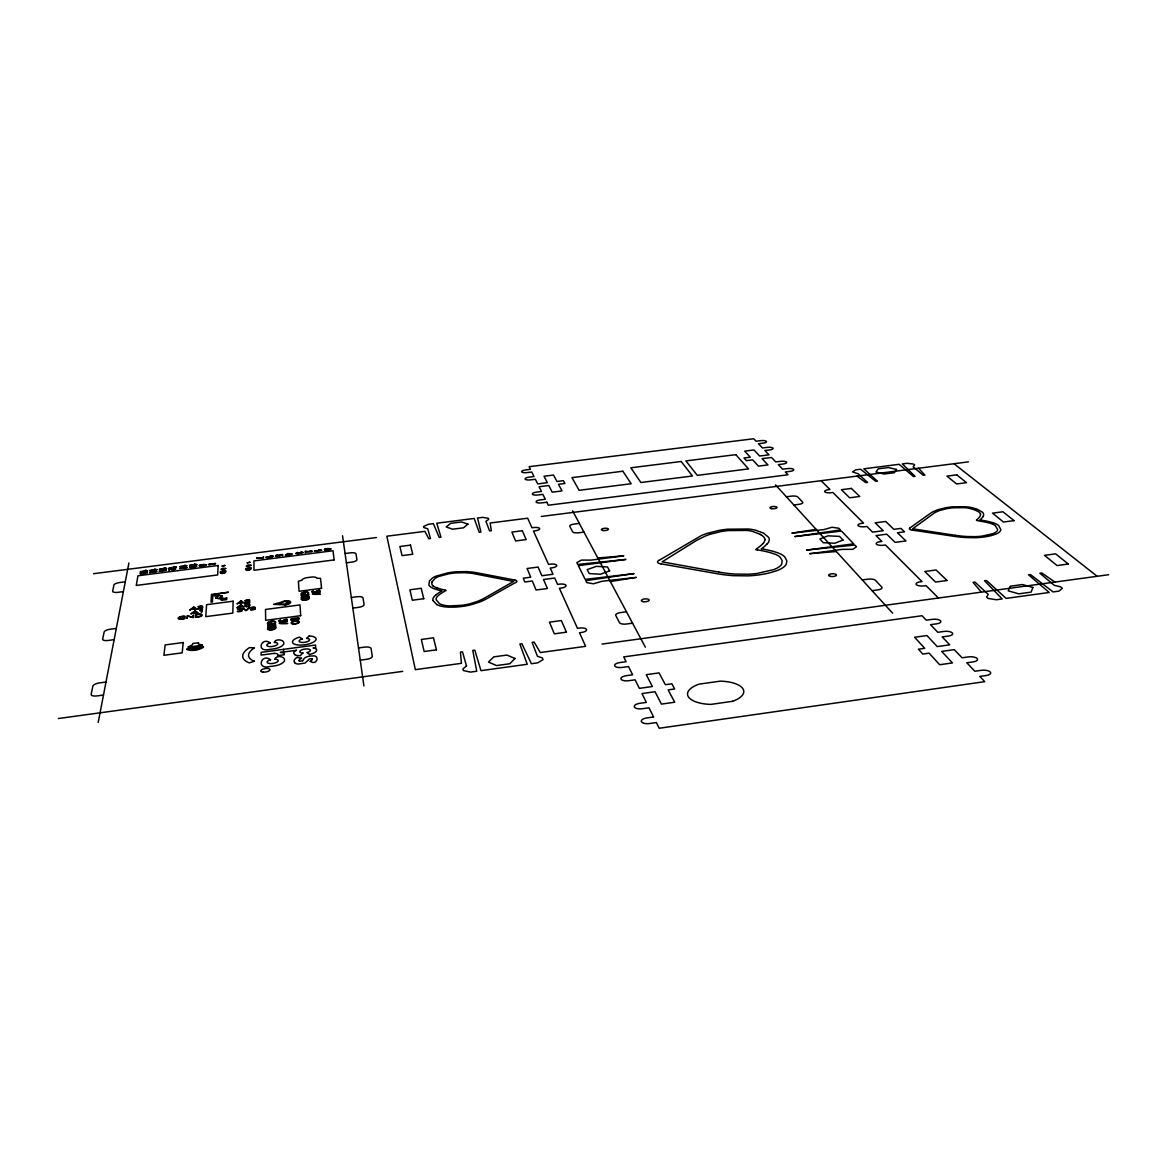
<?xml version="1.0" encoding="UTF-8"?>
<svg xmlns="http://www.w3.org/2000/svg" width="1167" height="1167" viewBox="0 0 1167 1167"><rect width="100%" height="100%" fill="white"/><g stroke="black" fill="none" stroke-linecap="round" stroke-linejoin="round"><path stroke-width="1.5" d="M196.683 566.141C188.354 564.186 187.362 570.211 196.596 566.345M226.631 599.502L226.704 597.869M198.521 642.915L198.434 644.024L202.431 645.015M166.385 569.963L164.722 569.525M241.161 609.349C237.047 610.297 245.624 610.866 237.295 611.42A2.582 0.875 -8.6 0 0 239.22 611.639A2.509 0.861 -8.6 0 0 242.284 610.37M192.482 617.328L193.459 614.921L193.226 617.62L187.96 616.016L186.924 618.452L187.187 615.753L192.453 617.328M266.207 557.184L273.384 556.119L271.707 557.155M169.886 569.16L168.879 570.415L169.069 568.883M201.658 606.694L199.528 607.365M98.203 722.461L128.91 562.975M189.535 648.4L190.994 648.093A9.949 3.501 -9.3 0 0 191.432 648.327L191.49 648.356A4.566 1.605 -9.4 0 0 198.798 647.379L198.959 647.262A12.633 4.435 -9.4 0 0 199.338 646.97L200.768 646.81M144.095 572.939L140.857 573.493M254.931 607.613L253.618 608.284L255.165 608.678M241.919 609.262L240.592 609.991L242.123 610.385M246.616 568.562L251.313 568.125A2.465 0.788 -8.2 0 0 249.753 567.585L245.683 568.65L250.074 569.219L248.863 569.788A3.749 1.196 -8.2 0 1 248.279 569.875L245.814 569.759L247.098 570.211A3.589 1.152 -8.2 0 0 249.971 569.817L250.978 568.985L248.411 568.796A16.571 5.281 -8.2 0 1 247.579 568.825A2.334 0.744 -8.2 0 1 247.112 568.825L246.704 568.737M312.202 591.698L312.523 591.319A2.524 0.861 -7.8 0 1 313.485 590.896C311.297 594.805 319.393 589.116 319.831 590.269L319.948 591.567L319.175 590.604L316.855 590.881M432.053 581.866L435.101 578.307A18.088 6.214 -6.3 0 1 438.865 576.454L448.58 573.843A24.463 8.417 -6.2 0 1 455.568 572.909L464.16 572.705A41.356 14.354 -6.3 0 1 472.489 573.42L513.597 581.443L485.151 597.723A50.998 17.768 -6.4 0 1 476.69 601.661L469.615 603.864A25.951 9.146 -6.2 0 1 462.074 605.294L449.835 605.936A19.839 7.002 -6.3 0 1 442.847 604.987A20.627 7.279 -6.3 0 1 439.492 603.704L436.093 599.707A23.573 8.315 -6.2 0 1 437.26 596.541L439.055 594.893A58.963 20.977 -5.9 0 1 445.254 590.867L446.115 590.444L445.269 590.152M202.431 606.548L201.074 607.278L202.562 607.657M221.292 571.83L226.004 571.392A2.48 0.788 -8.5 0 0 224.458 570.838L222.999 570.955M279.219 620.815L279.292 620.669A2.246 0.788 -8.3 0 1 279.569 620.406A2.64 0.919 -8.3 0 1 280.605 619.954C278.111 624.199 286.98 617.985 287.184 619.298L287.257 620.713L286.498 619.648L284.077 619.954M279.642 555.507L276.448 556.003M202.445 645.147L188.193 647.131M192.365 647.554L196.289 647.116A6.083 2.144 -9.4 0 0 196.567 646.926L198.011 646.751M186.72 649.173L188.179 648.896M188.12 646.985L192.409 644.826L192.861 643.44L198.492 642.827M195.939 566.287L194.597 566.841A8.169 2.553 -8.7 0 1 191.125 567.264L190.206 567.133M211.898 564.215L209.17 564.668M976.414 520.088L977.275 520.686A58.292 19.314 -0.8 0 1 987.034 522.48L990.491 523.37A23.252 7.586 -0.6 0 1 995.32 525.631L997.683 529.599A20.335 6.637 -0.6 0 1 996.72 531.393A19.562 6.389 -0.5 0 1 992.592 533.757M202.387 565.222L205.538 564.784M330.188 549.059L328.992 549.526A8.009 2.538 -7.4 0 1 325.578 549.934L324.586 549.803M162.607 570.648L159.923 571.086M324.514 549.569L325.87 549.059A7.79 2.494 -7.4 0 1 329.298 548.665L330.159 548.826M190.148 566.914L191.592 566.36A7.965 2.509 -8.7 0 1 195.079 565.951L195.896 566.097M205.494 565.076L202.475 565.499M270.044 556.863L267.024 557.228M166.254 570.225L159.077 571.144L161.148 569.948M175.356 569L171.666 569.131M299.219 553.07L302.851 552.618M248.877 600.626L248.104 601.122M756.347 548.986L755.749 549.628L757.295 549.876M330.83 549.132C324.47 552.575 320.341 547.381 330.947 548.84M140.813 573.157L142.17 572.661M311.589 551.553L308.059 551.641M159.864 570.707L161.236 570.211M276.404 555.652L277.629 555.2M272.567 556.571L271.736 556.863M302.997 652.98L300.152 655.737A10.663 3.909 -8.3 0 1 294.609 654.629M306.542 638.48L309.24 635.898M302.53 660.799L299.671 661.251A4.026 1.488 -8.3 0 1 299.146 660.624M274.901 659.267C275.937 654.629 286.367 656.321 284.31 661.266C280.941 665.35 275.062 665.919 270.146 666.459C255.383 670.223 261.466 652.601 270.642 659.822M274.303 642.492C275.339 638.101 285.579 639.531 283.625 644.374C280.299 648.298 274.581 648.823 269.781 649.363C255.369 652.966 261.35 636.103 270.365 642.988M212.773 563.836L214.743 563.53M296.535 553.056L297.789 552.618M214.786 563.88L208.324 564.595L215.574 563.457L213.911 564.507M203.466 647.072L203.175 647.335A8.957 3.151 -9.4 0 1 201.103 648.546L198.828 649.377A8.913 3.136 -9.4 0 1 195.633 650.107L194.276 650.296M165.524 570.284L163.555 570.575M436.225 594.63L434.649 596.031A27.395 9.657 -6.2 0 0 432.972 600.524M302.063 552.706L300.109 552.925M209.243 564.215L211.869 563.909M910.041 527.878L930.799 513.028A45.673 14.69 -0.7 0 1 937.801 509.76L945.562 507.776A26.958 8.621 -0.8 0 1 952.87 506.828L966.276 506.799A20.598 6.579 -0.8 0 1 971.032 507.441L977.1 509.133L982.395 512.167A22.756 7.279 -0.8 0 1 983.518 513.888A29.073 9.307 -0.9 0 1 982.993 516.675M267.097 556.863L270.058 556.528M199.922 565.412L200.928 565.076M202.095 647.043L203.51 646.883M279.496 604.564L273.545 604.36L279.424 602.697A3.268 1.109 -8.2 0 0 280.62 602.405A7.323 2.48 -8.2 0 0 281.685 602.041A16.207 5.47 -8.2 0 0 282.633 601.632L283.289 601.37A4.216 1.444 -8.1 0 1 284.777 600.976L285.609 600.845A4.464 1.517 -8.1 0 1 287.666 600.742A4.858 1.648 -8.1 0 1 289.27 600.99A6.448 2.203 -8.1 0 1 289.416 603.689A4.858 1.663 -8.1 0 1 287.593 604.418A4.478 1.532 -8.1 0 1 286.061 604.754M658.99 560.408L701.425 535.522A58.175 19.635 -3 0 1 707.377 533.304L719.12 530.372A38.117 12.779 -3.1 0 1 727.581 529.205L748.485 529.016A29.19 9.73 -3.1 0 1 754.816 529.978L763.568 533.086L768.732 537.462A31.888 10.678 -3.1 0 1 769.272 539.679A41.253 13.814 -3.2 0 1 767.23 543.866M515.61 582.479L487.718 598.19A54.207 18.891 -6.4 0 1 478.718 602.376L470.87 604.812A29.758 10.474 -6.2 0 1 459.448 606.767L457.945 606.898A32.982 11.597 -6.2 0 1 454.036 607.146L448.58 607.146A22.859 8.067 -6.3 0 1 442.147 606.402A24.026 8.475 -6.3 0 1 440.557 606.023A23.748 8.388 -6.3 0 1 436.721 604.564M215.691 597.854L218.331 596.629L213.838 595.666L215.997 594.674L222.314 596.031M222.314 596.206L219.702 597.416L224.735 598.496L226.646 597.796M248.644 601.209L245.77 602.551C258.738 600.465 237.105 605.41 248.06 601.136M285.477 603.499L286.498 603.12A2.859 0.977 -8.1 0 0 286.776 602.668L287.315 602.493M199.805 565.076L199.076 565.557A2.772 0.875 -8.6 0 0 199.061 565.805L200.257 566.199A3.428 1.079 -8.6 0 0 200.855 566.199L202.168 566.097A11.262 3.53 -8.6 0 0 203.131 565.98L204.444 565.762A2.422 0.759 -8.6 0 0 206.355 564.638M226.471 599.634L221.219 600.305L222.591 599.488L215.705 598.015M307.767 594.893C287.257 601.02 323.201 594.28 302.501 597.168C322.851 591.013 287.053 597.81 307.767 594.893M246.281 604.083L247.141 603.864A2.699 0.904 -8.5 0 1 247.827 603.777L248.673 603.777A2.611 0.89 -8.5 0 1 249.432 603.995A4.522 1.532 -8.5 0 1 249.84 604.375A8.592 2.903 -8.6 0 1 249.811 605.454A4.376 1.488 -8.5 0 1 249.359 605.936M992.592 533.757L982.41 536.061A25.601 8.344 -0.6 0 1 974.839 536.66L966.67 536.514A50.225 16.178 -0.6 0 1 955.219 535.303M200.213 565.266L200.87 564.813M246.806 606.373L248.294 606.125A2.188 0.744 -8.5 0 0 248.819 605.79A4.537 1.532 -8.6 0 0 249.096 605.381M248.396 606.388L248.659 606.3A2.567 0.875 -8.5 0 0 249.344 605.936M710.134 534.267L720.666 531.627A34.091 11.422 -3.1 0 1 728.237 530.577L746.72 530.416A25.163 8.388 -3.1 0 1 752.19 531.262L760.636 534.486M248.017 606.227L247.637 606.548A2.801 0.948 -8.5 0 1 247.112 606.621L246.383 606.621M298.81 553.639L295.776 553.479L297.643 552.37M298.489 553.435L296.564 553.421M197.748 608.678L201.789 607.832L199.513 607.599M610.341 581.531L636.263 577.402L602.128 581.239L593.39 583.777L586.768 582.596L585.805 580.67L634.075 573.595L585.178 579.401L578.351 565.674L625.906 559.416L577.738 564.449L576.834 562.625L581.399 560.102L591.115 560.116L623.834 555.828L597.767 557.957M816.098 529.337L791.868 533.144L824.194 529.541L831.954 527.265L838.825 528.257L840.444 529.949L794.844 536.572L841.524 531.087L853.661 543.837L806.557 550.08L854.784 545.033L856.49 546.812L852.741 549.336L842.516 549.351L809.708 553.698L836.345 551.524M58.35 718.536L402.717 671.375M602.041 644.082L1108.65 574.718M103.484 695.036L97.065 695.911A6.521 2.363 -10.8 0 1 91.157 694.307L92.849 686.138A6.448 2.305 -10.7 0 1 99.676 682.87L105.993 682.024M360.253 660.172L366.453 659.326A6.243 2.334 -7.6 0 0 372.288 656.175L371.077 648.546A6.171 2.29 -7.6 0 0 364.615 647.116L358.517 647.933M632.558 623.193L626.562 624.009A6.098 2.276 -4.3 0 1 619.458 622.653L615.768 615.49A6.039 2.232 -4.3 0 1 620.567 612.573L626.46 611.771M872.07 590.677L877.861 589.889A6.068 2.174 -1.3 0 0 881.756 587.074L875.527 580.378A6.01 2.13 -1.4 0 0 867.985 579.168L862.282 579.941M296.491 650.282L280.386 652.441A7.483 2.742 -8.6 0 1 283.377 653.009A6.491 2.378 -8.6 0 1 284.369 654.176M114.147 639.676L108.181 640.464A6.054 2.042 -10.1 0 1 102.652 639.108L104.126 632.047A5.981 1.998 -10 0 1 110.442 629.188L116.306 628.415M352.842 608.095L358.619 607.336A5.806 2.028 -7.4 0 0 364.075 604.564L363.01 597.956A5.747 1.984 -7.4 0 0 357.014 596.745L351.325 597.504M268.264 624.068L271.809 623.601L271.78 622.667L268.716 623.732A4.143 1.444 -8.4 0 1 268.264 622.974M197.836 614.586L196.275 614.79L196.1 617.007L197.559 616.818A3.457 1.167 -9.1 0 0 201.38 615.388M252.057 608.372L254.187 607.613L250.555 607.774M252.057 608.605L254.391 608.882L250.351 609.699A2.567 0.875 -8.5 0 0 252.291 609.918A2.509 0.861 -8.5 0 0 255.325 608.649M125.277 581.808L119.793 582.508A5.587 1.75 -9.5 0 0 113.928 585.046L112.645 591.202A5.631 1.794 -9.6 0 0 117.823 592.355L123.396 591.625M345.067 553.537L350.392 552.852A5.383 1.736 -7.2 0 1 355.993 553.887L356.912 559.664A5.427 1.765 -7.2 0 1 351.792 562.115L346.395 562.815M579.328 523.414L574.164 524.071A5.266 1.707 -4.8 0 0 569.832 526.361L572.647 531.802A5.31 1.736 -4.8 0 0 578.73 532.779L583.981 532.108M786.383 496.777L791.416 496.135A5.222 1.634 -2.6 0 1 797.834 497.011L802.604 502.116A5.281 1.663 -2.5 0 1 798.957 504.334L793.881 504.99M93.535 573.697L376.445 537.535M541.255 516.47L968.42 461.869M145.087 570.444L145.933 570.327M154.482 569.233L155.328 569.131A4.478 1.4 -9 0 0 156.991 569.598M164.051 568.008L164.897 567.906M173.81 566.754L174.656 566.651M184.546 565.382L185.393 565.28A4.464 1.4 -8.7 0 0 187.085 565.732L179.922 566.826M194.262 564.142L195.108 564.04A4.449 1.4 -8.6 0 0 196.8 564.492M140.434 571.597L146.05 570.882A5.602 1.736 -9.1 0 1 145.262 570.561M149.843 570.4L155.459 569.686A5.602 1.736 -9 0 1 154.642 569.336M159.427 569.175L165.028 568.46A5.587 1.736 -8.9 0 1 164.211 568.11M169.2 567.921L174.787 567.206A5.572 1.736 -8.8 0 1 173.971 566.856M179.966 566.535L185.538 565.82A5.572 1.736 -8.7 0 1 184.707 565.484M189.681 565.295L195.254 564.58A5.558 1.736 -8.6 0 1 194.422 564.245M140.39 571.888L147.596 570.969M149.799 570.678L157.005 569.759M159.383 569.452L166.575 568.533M169.157 568.198L176.334 567.279M189.652 565.572L196.815 564.653M184.357 567.177L185.203 567.074A4.464 1.4 -8.7 0 0 186.895 567.541M318.912 549.876L319.743 549.774A4.376 1.386 -7.4 0 0 321.552 550.211M179.762 568.344L185.349 567.614A5.587 1.75 -8.7 0 1 184.517 567.279M314.507 550.999L320.006 550.299A5.47 1.736 -7.4 0 1 319.014 549.92M179.718 568.621L186.91 567.702M314.536 551.276L321.596 550.372M310.189 551.072L311.589 551.189M174.014 568.577L175.356 568.679M213.692 564.259L212.875 564.215M277.658 655.548L284.223 654.789M310.291 550.78L312.391 551.378L306.775 551.743A3.253 1.036 -7.6 0 0 306.162 551.641L305.389 552.866L305.273 551.393M174.175 568.271C179.295 568.84 171.155 570.809 170.484 569.263M299.16 552.72L299.934 552.647M162.592 570.327L163.365 570.255M300.94 552.239L302.063 552.327M164.445 569.832L165.495 569.904M301.042 551.962L302.924 552.385M279.03 554.792L282.677 554.558L282.72 555.652L281.83 554.894M143.643 572.238L147.29 572.005L147.115 573.128L144.518 572.457M245.158 600.845L248.921 600.29M285.565 603.689L286.732 603.397A2.422 0.817 -8.1 0 0 287.315 602.989A3.632 1.24 -8.1 0 0 287.476 602.58M465.239 571.611L455.641 571.83A27.352 9.424 -6.2 0 0 447.851 572.88L435.86 576.235A20.918 7.177 -6.3 0 0 432.49 577.971L429.427 580.962L428.916 584.9A23.107 7.95 -6.3 0 0 430.302 586.665A29.511 10.153 -6.2 0 0 434.649 588.912A64.885 22.115 -5.9 0 0 441.885 590.925A64.127 22.829 -5.9 0 0 436.268 594.645M198.084 606.767L201.628 606.461M237.528 609.495L241.117 609.189M191.14 650.413L188.952 650.165A8.957 3.151 -9.4 0 1 187.026 649.494L186.764 649.304M220.986 572.384L224.72 572.486L223.495 573.055A3.764 1.196 -8.5 0 1 222.912 573.143L220.446 573.026L221.715 573.478A3.603 1.152 -8.5 0 0 224.604 573.085L225.669 572.282L223.087 572.049A16.63 5.281 -8.4 0 1 222.255 572.093A2.349 0.744 -8.5 0 1 221.774 572.078L221.351 571.976M955.204 535.317L912.638 528.797L934.49 512.882A40.743 13.1 -0.7 0 1 940.033 510.402L946.962 508.608A24.099 7.717 -0.8 0 1 953.512 507.776L964.234 507.66A17.826 5.689 -0.8 0 1 969.441 508.301L976.21 510.446M912.39 530.11L953.804 536.28A53.405 17.199 -0.6 0 0 965.999 537.564L975.072 537.71A29.35 9.569 -0.6 0 0 986.261 536.63L987.574 536.397A32.53 10.591 -0.6 0 0 990.871 535.682L995.043 534.428A22.538 7.352 -0.5 0 0 999.025 532.371A23.69 7.731 -0.6 0 0 999.769 531.7A23.428 7.644 -0.6 0 0 1000.863 529.643L998.689 525.573A27.016 8.811 -0.6 0 0 991.848 522.364L988.916 521.62A63.397 21.035 -0.8 0 0 979.93 519.913A64.054 20.51 -1.2 0 0 982.906 516.675M248.308 604.039L246.733 604.214A2.232 0.759 -8.5 0 0 246.12 604.594A4.464 1.503 -8.5 0 0 245.843 605.002M718.857 572.107L662.127 561.852L696.947 540.19L705.495 535.974A52.953 17.87 -3 0 1 710.134 534.267M661.076 563.836L716.392 573.581A76.059 25.805 -2.8 0 0 733.066 575.667L748.047 575.871A41.735 14.398 -2.9 0 0 760.403 574.675L764.4 574.004A46.52 16.017 -2.9 0 0 769.418 572.924L777.091 570.59A32.02 11.086 -2.8 0 0 782.605 567.848A33.945 11.743 -2.8 0 0 783.976 566.826A33.245 11.51 -2.8 0 0 786.266 564.157L786.821 560.773L784.764 556.878A38.409 13.275 -2.9 0 0 778.199 552.925L773.254 551.364M283.479 604.243L284.194 604.346A2.961 1.007 -8.1 0 0 285.215 604.346A3.122 1.065 -8.1 0 0 287.082 604.025A3.457 1.182 -8.1 0 0 288.38 603.47M283.245 604.2C278.184 604.302 280.488 602.799 284.077 601.691A2.961 1.007 -8.1 0 1 285.346 601.37A3.107 1.065 -8.1 0 1 287.126 601.268A3.457 1.182 -8.1 0 1 288.278 601.472A5.062 1.721 -8.1 0 1 288.395 603.47M514.603 580.014L475.961 572.618A46.359 16.105 -6.3 0 0 465.268 571.582M200.111 565.864L203.248 564.492L206.296 564.638M297.147 657.357L301.509 658.29M310.305 661.324C317.03 666.124 320.254 654.658 312.581 655.956C309.167 655.81 304.368 656.977 303.478 659.486A20.189 7.454 -8.6 0 1 302.632 660.755M311.72 658.684L309.022 659.092A17.447 6.491 -8.1 0 0 308.453 659.953L304.966 663.104L298.139 664.067A8.286 3.078 -8.3 0 1 294.492 662.579M436.706 604.564L432.986 600.524M1054.924 582.07L1041.795 572.968L1039.885 573.216L1054.312 585.338L1060.657 586.87L1062.306 588.241L1058.95 591.129L1053.101 591.932L1030.373 574.514L1028.477 574.777L1049.191 592.471L1006.114 598.394L986.451 580.495L984.54 580.758L1002.19 598.948L996.282 599.75L988.113 598.438L986.596 597.037L988.245 594.397L974.956 582.056L973.03 582.318L981.359 592.15M189.579 648.502L189.754 648.619A5.879 2.071 -9.4 0 0 191.373 649.129A6.564 2.305 -9.4 0 0 192.103 649.202A6.01 2.115 -9.4 0 0 194.218 649.188A6.331 2.232 -9.4 0 0 195.939 648.954A6.01 2.115 -9.4 0 0 197.631 648.546A6.564 2.305 -9.4 0 0 198.798 648.137A5.908 2.086 -9.4 0 0 200.724 647.014M857.016 476.121L865.899 482.657L867.533 482.438L858.226 473.802L852.464 471.862L855.79 469.849L860.619 469.222L875.761 481.387L877.409 481.169L863.828 468.813L899.13 464.32L913.455 476.544L915.088 476.34L902.324 463.912L907.124 463.299L913.571 464.072L914.68 464.991L913.134 466.8L923.243 475.29L924.877 475.086L918.575 468.244M953.993 463.722L1097.17 576.294M302.443 638.976L299.467 637.124A11.947 4.318 -8.2 0 0 294.988 644.359A11.947 4.318 -8.2 0 0 313.617 642.04A11.947 4.318 -8.2 0 0 309.197 635.942M307.023 652.499L309.605 654.599M821.145 480.702L829.941 489.498L828.293 489.717A5.208 1.619 -2.3 0 0 824.792 491.847A5.208 1.619 -2.3 0 0 831.269 492.707L832.932 492.489L863.551 523.122L861.8 523.341A5.529 1.809 -1.8 0 0 858.197 525.719A5.529 1.809 -1.8 0 0 865.141 526.696L866.906 526.463L872.58 532.137L883.229 530.737L875.192 522.845L885.695 521.474L893.864 529.337L900.953 528.403L904.556 531.831L897.438 532.765L905.913 540.934L895.089 542.363L886.745 534.18L876.038 535.595L881.873 541.444L880.078 541.678A5.704 1.911 -1.5 0 0 876.417 544.172A5.704 1.911 -1.5 0 0 883.623 545.237L885.432 545.004L922.032 581.604L920.121 581.866A6.098 2.159 -0.8 0 0 916.372 584.667A6.098 2.159 -0.8 0 0 924.133 585.892L926.058 585.63L938.443 598.029M775.544 484.903L892.624 613.2M572.618 510.81L645.366 647.204M342.544 535.77L363.914 685.919M309.095 598.087L309.022 597.285L301.451 598.277L301.509 599.138M308.394 598.16L302.195 598.934M298.927 618.525L298.869 617.679L291.079 618.714L291.123 619.619M298.212 618.598L291.823 619.414M283.523 649.333L283.639 651.974M275.689 627.729L275.66 626.854L267.783 627.89L267.797 628.838M274.974 627.802L268.512 628.619M976.079 510.49A26.228 8.402 -0.9 0 1 980.659 513.991M976.633 519.928A58.671 18.789 -1.2 0 0 979.842 516.485A25.995 8.315 -0.9 0 0 980.382 514.005M912.302 530.168A5.397 1.765 -1.2 0 1 909.881 527.849M760.432 534.544A37.213 12.472 -3.2 0 1 765.216 539.796M718.887 572.093A71.537 24.274 -2.8 0 0 734.539 574.047L748.003 574.237A36.483 12.589 -2.9 0 0 757.193 573.435L773.765 569.598A27.745 9.613 -2.8 0 0 779.191 566.783L779.76 566.345A28.839 9.978 -2.8 0 0 781.788 563.997L782.167 560.554L779.95 557.024A33.026 11.407 -2.9 0 0 775.617 554.413L770.264 552.633A83.951 29.583 -3.3 0 0 757.354 549.847M762.897 543.559A83.134 27.687 -3.7 0 1 756.727 548.738M764.808 539.825A36.863 12.341 -3.2 0 1 763.028 543.559M660.901 563.938A7.717 2.655 -3.8 0 1 658.757 560.379M767.113 543.866A90.749 30.211 -3.7 0 1 761.424 548.767M761.395 548.738A91.347 32.238 -3.3 0 1 773.225 551.378M514.72 579.941A5.456 1.896 -5.6 0 1 515.785 582.523M432.986 586.009A26.608 9.161 -6.2 0 1 432.213 581.852M444.846 590.064A59.444 20.262 -5.9 0 1 437.187 587.935M437.114 587.964A26.374 9.073 -6.2 0 1 433.263 585.951M311.954 658.626A6.2 2.305 -8.3 0 1 310.145 661.281M294.697 662.52A14.296 5.295 -8.3 0 1 297.089 657.342M299.117 660.639A7.527 2.786 -8.3 0 1 301.538 658.29M277.819 654.818A5.529 2.028 -8.6 0 0 277.323 653.943A5.149 1.882 -8.6 0 0 274.289 653.403M274.274 653.432A5.879 2.144 -8.6 0 0 272.699 653.535L261.145 655.095L261.131 652.353L315.528 645.045L315.732 647.525L313.092 647.933A9.059 3.326 -8.2 0 1 315.426 648.648M306.644 638.378A5.31 1.926 -8.2 0 1 308.467 641.121A5.31 1.926 -8.2 0 1 300.211 642.127A5.31 1.926 -8.2 0 1 302.136 638.933M275.018 659.151A5.66 2.086 -8.7 0 1 277.031 662.112A5.66 2.086 -8.7 0 1 268.235 663.235A5.66 2.086 -8.7 0 1 270.379 659.749M302.88 653.097A5.368 1.969 -8.2 0 1 300.867 650.325A5.368 1.969 -8.2 0 1 309.197 649.246A5.368 1.969 -8.2 0 1 307.417 652.499M295.018 654.483A8.782 3.224 -8.3 0 1 296.389 650.252M315.761 648.546A10.051 3.676 -8.2 0 1 309.707 654.454M274.449 642.375A5.529 1.984 -8.6 0 1 276.564 645.176A5.529 1.984 -8.6 0 1 267.929 646.299A5.529 1.984 -8.6 0 1 270 642.959M284.369 620.29A2.772 0.963 -8.3 0 1 281.407 621.675A2.772 0.963 -8.3 0 1 278.928 620.829M268.337 622.959A3.355 1.167 -8.4 0 1 272.932 621.369A3.355 1.167 -8.4 0 1 274.187 623.076M267.549 623.222A4.114 1.43 -8.4 0 1 272.976 621.136A4.114 1.43 -8.4 0 1 274.756 623.193M268.25 624.082A5.718 1.998 -8.4 0 1 267.506 623.134M275.864 627.7A4.245 1.488 -8.4 0 1 271.794 629.874A4.245 1.488 -8.4 0 1 267.491 628.867M275.281 627.744A3.516 1.24 -8.4 0 1 271.78 629.582A3.516 1.24 -8.4 0 1 268.337 628.634M244.968 600.859A2.465 0.831 -8.5 0 1 248.513 599.765A2.465 0.831 -8.5 0 1 249.052 601.049M246.383 606.417A6.316 2.144 -8.5 0 1 246.047 605.002M248.527 603.966A6.098 2.057 -8.6 0 1 248.892 605.396M246.252 606.621A2.567 0.875 -8.5 0 1 245.493 606.402A4.405 1.488 -8.5 0 1 245.085 606.009A8.942 3.034 -8.4 0 1 245.128 604.929M245.172 604.929A3.501 1.182 -8.5 0 1 246.222 604.068M250.73 607.788A2.334 0.788 -8.5 0 1 253.283 607.015A2.334 0.788 -8.5 0 1 255.106 607.526M237.703 609.495A2.334 0.788 -8.6 0 1 240.271 608.722A2.334 0.788 -8.6 0 1 242.094 609.232M197.806 614.498A3.457 1.167 -9.1 0 1 201.337 614.892M181.892 618.889A3.326 1.123 -9.2 0 1 179.324 617.649A3.326 1.123 -9.2 0 1 184.546 616.555L185.072 616.322A4.07 1.371 -9.2 0 0 182.096 616.366A4.128 1.386 -9.2 0 0 178.084 618.32A4.128 1.386 -9.2 0 0 182.023 619.181A5.66 1.911 -9.2 0 0 184.955 618.525L185.057 617.299L182.475 617.649L184.24 617.649L184.167 618.466A4.099 1.386 -9.2 0 1 181.877 618.918M198.259 606.782A2.334 0.773 -9 0 1 200.826 606.023A2.334 0.773 -9 0 1 202.606 606.519M202.722 607.642A2.509 0.831 -9 0 1 200.782 608.736A2.509 0.831 -9 0 1 198.011 608.663M197.033 647.51A3.136 1.109 -9.4 0 1 193.284 648.006A2.874 1.007 -9.4 0 1 192.409 647.685M197.967 646.941A2.742 0.963 -9.4 0 1 197.019 647.51M194.437 650.267A8.913 3.136 -9.4 0 1 191.3 650.384M188.412 649.056A9.146 3.224 -9.4 0 0 188.981 649.333A7.673 2.699 -9.4 0 0 201.205 647.7A9.161 3.224 -9.4 0 0 201.833 647.262M299.088 618.51A4.187 1.459 -8.1 0 1 295.134 620.64A4.187 1.459 -8.1 0 1 290.816 619.662M298.519 618.554A3.486 1.211 -8.1 0 1 295.105 620.348A3.486 1.211 -8.1 0 1 291.648 619.429M285.944 604.769A4.858 1.663 -8.1 0 1 284.836 604.9M284.952 604.871A4.23 1.444 -8.1 0 1 283.435 604.871L282.764 604.783A11.553 3.968 -8.3 0 0 280.736 604.506M279.496 604.55A3.282 1.123 -8.2 0 1 280.693 604.535M305.36 551.291A4.58 1.459 -7.6 0 1 307.752 551.67M276.506 556.382A2.305 0.729 -7.9 0 1 275.645 555.711A2.305 0.729 -7.9 0 1 277.527 554.923M280.211 554.938A2.392 0.759 -7.9 0 1 279.715 556.003A2.392 0.759 -7.9 0 1 276.564 556.353M266.047 557.213A2.422 0.773 -8 0 0 269.11 557.49L270.832 556.834L270.088 556.207A3.516 1.123 -8 0 1 272.582 556.09M256.623 557.957A10.036 3.195 -8.1 0 1 262.706 557.986L263.611 556.732L262.925 558.293A11.174 3.559 -8.1 0 0 258.549 558.103A9.103 2.888 -8.1 0 0 256.638 558.22M166.575 568.373A4.478 1.4 -8.9 0 1 164.97 567.891M140.799 573.872A2.349 0.729 -9.2 0 1 140.084 573.172A2.349 0.729 -9.2 0 1 142.126 572.37M145.044 572.822A2.451 0.759 -9.2 0 1 143.366 573.697A2.451 0.759 -9.2 0 1 140.871 573.843M144.781 572.384A2.451 0.759 -9.2 0 1 145.058 572.647M147.582 570.794A4.493 1.4 -9.1 0 1 146.006 570.313M176.334 567.118A4.464 1.4 -8.8 0 1 174.729 566.637M169.186 568.796A4.683 1.473 -9 0 1 171.461 569.19M220.636 572.53A2.276 0.729 -8.5 0 1 220.519 571.684A2.276 0.729 -8.5 0 1 222.941 571.042M317.147 591.202A2.655 0.904 -7.8 0 1 314.346 592.471A2.655 0.904 -7.8 0 1 311.91 591.713M309.255 598.058A4.07 1.386 -7.9 0 1 305.433 600.086A4.07 1.386 -7.9 0 1 301.217 599.167M308.686 598.117A3.384 1.152 -7.9 0 1 305.404 599.809A3.384 1.152 -7.9 0 1 302.02 598.948M250.934 565.222L248.979 566.36L246.208 566.083L248.163 564.945L250.934 565.222M249.942 562.246L247.229 562.859L249.942 562.246M233.167 601.195L232.802 613.098L205.771 616.643L206.603 604.666L233.167 601.195M228.324 592.252L212.846 594.732L212.423 601.968L210.994 602.157L211.475 594.441L228.324 592.252M225.742 568.46L223.743 569.613L220.986 569.336L222.985 568.183L225.742 568.46M224.866 565.455L222.124 566.083L224.866 565.455M218.171 565.484L217.66 574.952L136.247 585.44L137.939 575.783L218.171 565.484M202.416 609.787L201.439 612.558L201.614 610.224L199.732 610.691L202.416 609.787M195.516 614.659L195.283 617.358L197.85 617.022A4.157 1.4 -9.1 0 0 202.241 615.097A4.157 1.4 -9.1 0 0 197.894 614.28L195.516 614.659M183.204 642.521L182.198 652.834L163.891 655.285L165.145 644.928L183.204 642.521M156.699 571.494L149.493 572.632L151.389 571.101L156.699 571.494M152.177 571.276L152.06 572.034L155.255 571.626L152.177 571.276M1032.912 587.468L1031.117 592.136L1018.718 593.828L1008.244 590.852L1010.17 586.228L1022.438 584.55L1032.912 587.468M896.504 469.455L894.345 472.693L884.046 474.021L875.979 472.066L878.226 468.842L888.452 467.544L896.504 469.455M466.479 665.949L462.963 668.939L463.401 670.544L470.418 672.104L476.749 671.229L472.781 650.442L474.823 650.165L480.979 670.66L527.236 664.286L519.869 644.024L521.912 643.746L531.423 663.717L537.71 662.841L543.063 659.603L542.451 658.013L537.389 656.233L532.094 642.361L534.136 642.083L540.336 652.543L585.63 646.328L579.488 632.747L581.502 632.485A6.127 2.305 -4.8 0 0 586.52 629.451A6.127 2.305 -4.8 0 0 579.488 628.065L577.49 628.342L559.372 588.299L561.269 588.051A5.747 2.028 -5 0 0 566.039 585.353A5.747 2.028 -5 0 0 559.489 584.156L557.607 584.404L554.719 578.03L543.516 579.503L547.425 588.504L536.061 590.006L532.298 580.991L524.814 581.983L523.268 578.176L530.722 577.198L527.09 568.504L538.104 567.06L541.867 575.725L553.012 574.252L550.211 568.066L552.049 567.818A5.587 1.911 -5.1 0 0 556.717 565.28A5.587 1.911 -5.1 0 0 550.386 564.172L548.563 564.405L533.465 531.043L535.201 530.81A5.266 1.707 -5.2 0 0 539.65 528.52A5.266 1.707 -5.2 0 0 533.713 527.557L531.977 527.776L527.659 518.206L490.14 523.006L491.322 530.722L489.586 530.941L485.924 521.328L488.725 519.33L488.317 518.279L482.627 517.375L477.551 518.017L480.921 532.05L479.199 532.283L474.167 518.454L436.764 523.21L440.966 537.185L439.215 537.404L433.365 523.647L428.245 524.304L423.563 526.536L423.854 527.601L427.735 528.753L430.492 538.527L428.756 538.746L424.905 531.35L386.861 536.207L415.335 669.654L461.417 663.337L460.44 652.12L462.497 651.842L466.479 665.949M248.892 607.642L246.368 610.283L243.042 608.415L245.931 610.691L249.723 607.54L248.892 607.642M514.968 658.48L509.848 663.746L496.544 665.569L488.506 662.097L493.729 656.875L506.886 655.066L514.968 658.48M238.579 606.986L236.872 607.905L240.985 604.725L244.224 606.928L238.579 606.986M240.592 605.075L238.87 606.694L242.24 606.257L240.592 605.075M238.666 603.033L236.974 603.937L241.058 600.801L244.282 602.989L238.666 603.033M240.665 601.151L238.958 602.755L242.313 602.318L240.665 601.151M192.584 613.011L190.834 613.944L195.137 610.735L198.215 612.967L192.584 613.011M194.714 611.085L192.905 612.733L196.289 612.281L194.714 611.085M191.388 609.232L189.637 610.151L193.941 606.971L196.99 609.189L191.388 609.232M193.518 607.321L191.709 608.941L195.079 608.503L193.518 607.321M467.938 524.173L463.503 527.805L452.577 529.205L446.188 526.959L450.695 523.356L461.519 521.97L467.938 524.173M843.012 540.073L834.857 543.238L823.231 542.684L819.876 538.964L828.03 535.843L839.54 536.382L843.012 540.073M275.572 624.185L268.921 626.694C290.495 623.689 252.962 630.763 274.478 624.272L267.724 625.147L275.572 624.185M609.626 570.896L600.465 574.222L589.218 573.581L587.205 569.627L596.337 566.345L607.496 566.958L609.626 570.896M254.435 661.237L249.315 662.871A35.229 12.822 -8.6 0 1 249.417 647.641L254.421 647.875A30.998 11.276 -8.5 0 0 254.391 661.251M287.272 621.136C263.202 625.322 303.099 623.105 280.518 623.251L287.272 621.136M319.991 591.961C297.001 595.929 335.279 593.711 313.558 593.945L319.991 591.961M732.54 701.309L710.82 704.401A28.154 11.568 -3 0 1 688.253 696.582A28.154 11.568 -3 0 1 699.106 684.125L720.287 681.149A28.154 11.568 -3 0 1 742.985 688.851A28.154 11.568 -3 0 1 732.54 701.309M653.593 716.976L646.839 717.924A6.929 2.932 -3.9 0 0 641.427 721.702A6.929 2.932 -3.9 0 0 649.581 723.54L656.379 722.577L659.195 728.252L984.744 681.659L979.769 676.408L986.261 675.489A6.929 2.742 0.6 0 0 990.258 671.988A6.929 2.742 0.6 0 0 981.301 670.325L974.853 671.244L966.801 662.783L973.19 661.879A6.798 2.64 0.3 0 0 977.158 658.494A6.798 2.64 0.3 0 0 968.406 656.904L962.06 657.794L954.285 649.64L941.711 651.405L952.447 662.929L939.668 664.738L929.122 653.17L922.805 654.06L918.429 649.217L924.702 648.327L914.607 637.27L926.934 635.548L937.218 646.576L949.719 644.826L942.221 636.934L948.392 636.073A6.55 2.48 -0.2 0 0 952.316 632.893A6.55 2.48 -0.2 0 0 943.928 631.435L937.787 632.295L930.551 624.666L936.62 623.834A6.433 2.392 -0.4 0 0 940.529 620.742A6.433 2.392 -0.4 0 0 932.316 619.341L926.277 620.173L922.047 615.738L623.718 656.904L626.11 661.704L619.808 662.579A6.448 2.553 -4.3 0 0 614.673 665.876A6.448 2.553 -4.3 0 0 622.186 667.436L628.517 666.561L632.616 674.789L626.212 675.693A6.564 2.64 -4.2 0 0 621.004 679.106A6.564 2.64 -4.2 0 0 628.663 680.726L635.111 679.821L639.356 688.355L652.368 686.532L646.27 674.672L659.063 672.892L665.365 684.708L671.856 683.789L674.657 688.968L668.122 689.887L674.716 702.228L661.426 704.109L655.052 691.725L641.952 693.563L646.343 702.403L639.706 703.336A6.798 2.83 -4.1 0 0 634.367 706.983A6.798 2.83 -4.1 0 0 642.346 708.748L649.027 707.8L653.593 716.976M436.443 649.829L424.132 651.507L421.36 639.458L433.468 637.824L436.443 649.829M566.418 632.178L554.325 633.827L549.467 622.171L561.356 620.567L566.418 632.178M947.021 580.495L935.54 582.056L924.789 571.509L936.094 569.977L947.021 580.495M1068.345 564.026L1057.054 565.557L1044.494 555.346L1055.624 553.844L1068.345 564.026M423.767 598.715L412.316 600.232L409.909 589.787L421.185 588.299L423.767 598.715M1014.035 520.628L1003.474 522.028L992.519 513.144L1002.949 511.773L1014.035 520.628M300.707 615.68L265.682 620.319L265.493 609.466L299.992 604.914L300.707 615.68M321.538 588.343L299.073 591.29L298.402 581.254L302.063 580.159A5.572 1.853 -7.8 0 1 307.432 577.592L311.108 577.111A5.572 1.853 -7.7 0 1 316.797 578.234L320.531 578.365L321.538 588.343M305.083 593.434L302.18 594.426A3.968 1.342 -7.9 0 1 301.699 593.726A3.224 1.094 -7.9 0 1 306.148 592.238A3.224 1.094 -7.9 0 1 307.432 593.799L307.928 593.901A3.953 1.342 -7.9 0 0 306.177 592.019A3.953 1.342 -7.9 0 0 301.013 593.959A5.485 1.853 -7.9 0 0 301.728 594.747L305.156 594.295L305.083 593.434M410.492 545.12L399.916 546.492L402.032 555.623L412.753 554.237L410.492 545.12M522.32 530.737L511.905 532.079L515.595 540.948L526.157 539.577L522.32 530.737M851.37 488.433L841.407 489.702L849.634 497.784L859.729 496.471L851.37 488.433M956.765 474.867L946.948 476.136L956.575 483.955L966.524 482.671L956.765 474.867M334.127 559.927L253.968 570.269L253.968 560.889L332.989 550.751L334.127 559.927M546.798 502.233L541.824 502.875A5.047 1.561 -5.1 0 1 536.12 502.014A5.047 1.561 -5.1 0 1 540.365 499.899L545.325 499.272L542.888 494.37L537.972 494.998A4.974 1.517 -5.2 0 1 532.356 494.166A4.974 1.517 -5.2 0 1 536.557 492.095L541.459 491.482L539.081 486.727L548.782 485.501L552.224 492.168L562.013 490.928L558.468 484.29L564.916 483.474L563.384 480.673L556.965 481.475L553.537 475.042L544.012 476.238L547.338 482.686L537.681 483.911L535.376 479.272L530.591 479.87A4.843 1.444 -5.2 0 1 525.135 479.097A4.843 1.444 -5.2 0 1 529.249 477.113L534.019 476.515L531.758 472.008L527.032 472.591A4.785 1.4 -5.2 0 1 521.664 471.847A4.785 1.4 -5.2 0 1 525.719 469.922L530.431 469.324L529.118 466.683L753.692 438.748L756.056 441.228L760.621 440.659A4.741 1.357 -3.1 0 1 766.383 441.33A4.741 1.357 -3.1 0 1 763.014 443.154L758.433 443.723L762.445 447.953L767.069 447.369A4.799 1.386 -3 0 1 772.933 448.07A4.799 1.386 -3 0 1 769.534 449.937L764.896 450.52L769.009 454.853L759.644 456.02L753.999 449.966L744.721 451.118L750.264 457.201L744.006 457.989L746.399 460.644L752.686 459.856L758.419 466.129L767.944 464.933L762.109 458.66L771.518 457.479L775.749 461.928L780.49 461.33A4.931 1.459 -2.8 0 1 786.529 462.088A4.931 1.459 -2.8 0 1 783.072 464.028L778.316 464.626L782.663 469.192L787.462 468.594A4.989 1.503 -2.7 0 1 793.589 469.367A4.989 1.503 -2.7 0 1 790.117 471.366L785.303 471.979L787.958 474.779L548.3 505.238L546.798 502.233M287.505 553.596L286.746 554.704C279.744 556.076 301.757 553.756 287.505 553.596M290.7 554.194L287.52 553.873L290.7 554.194M681.178 461.49L630.866 467.792L640.873 482.511L692.469 475.99L681.178 461.49M735.808 454.649L685.875 460.907L697.297 475.377L748.514 468.901L735.808 454.649M622.886 471.235L571.961 477.624L579.124 490.315L631.157 483.736L622.886 471.235M263.231 672.148A4.683 1.736 -8.8 0 0 269.985 669.61A4.683 1.736 -8.8 0 0 262.852 669.158A4.683 1.736 -8.8 0 0 263.231 672.148M830.598 576.425A3.939 1.386 -1.9 0 0 836.476 575.039A3.939 1.386 -1.9 0 0 830.539 574.018A3.939 1.386 -1.9 0 0 830.598 576.425M643.265 601.676A3.953 1.43 -4 0 0 649.231 600.101A3.953 1.43 -4 0 0 643.353 599.182A3.953 1.43 -4 0 0 643.265 601.676M603.018 530.518A3.545 1.152 -4.5 0 0 608.415 529.205A3.545 1.152 -4.5 0 0 603.222 528.505A3.545 1.152 -4.5 0 0 603.018 530.518M771.664 508.666A3.53 1.123 -2.8 0 0 777.018 507.485A3.53 1.123 -2.8 0 0 771.795 506.711A3.53 1.123 -2.8 0 0 771.664 508.666M293.238 623.995A4.172 1.473 -8.2 0 0 299.365 621.894A4.172 1.473 -8.2 0 0 293.077 621.457A4.172 1.473 -8.2 0 0 293.238 623.995M293.603 623.718A3.413 1.196 -8.2 0 0 298.621 621.996A3.413 1.196 -8.2 0 0 293.471 621.632A3.413 1.196 -8.2 0 0 293.603 623.718"/></g></svg>
